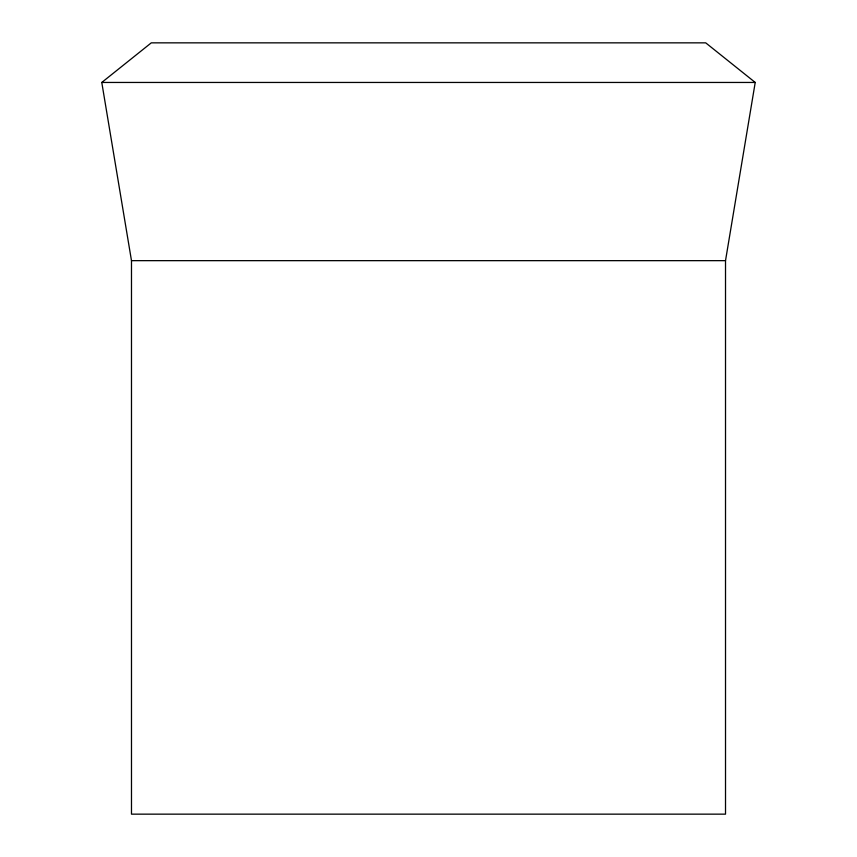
<?xml version="1.0" encoding="UTF-8"?>
<svg xmlns="http://www.w3.org/2000/svg" width="857" height="857" viewBox="0 0 857 857"><rect width="100%" height="100%" fill="white"/><g stroke="black" fill="none" stroke-linecap="round" stroke-linejoin="round"><path stroke-width="1.29" d="M725.515 260.657L755.221 82.454L705.718 42.85L151.282 42.85L101.779 82.454L131.485 260.657L131.485 814.15L725.515 814.15L725.515 260.657L131.485 260.657M101.779 82.454L755.221 82.454"/></g></svg>
